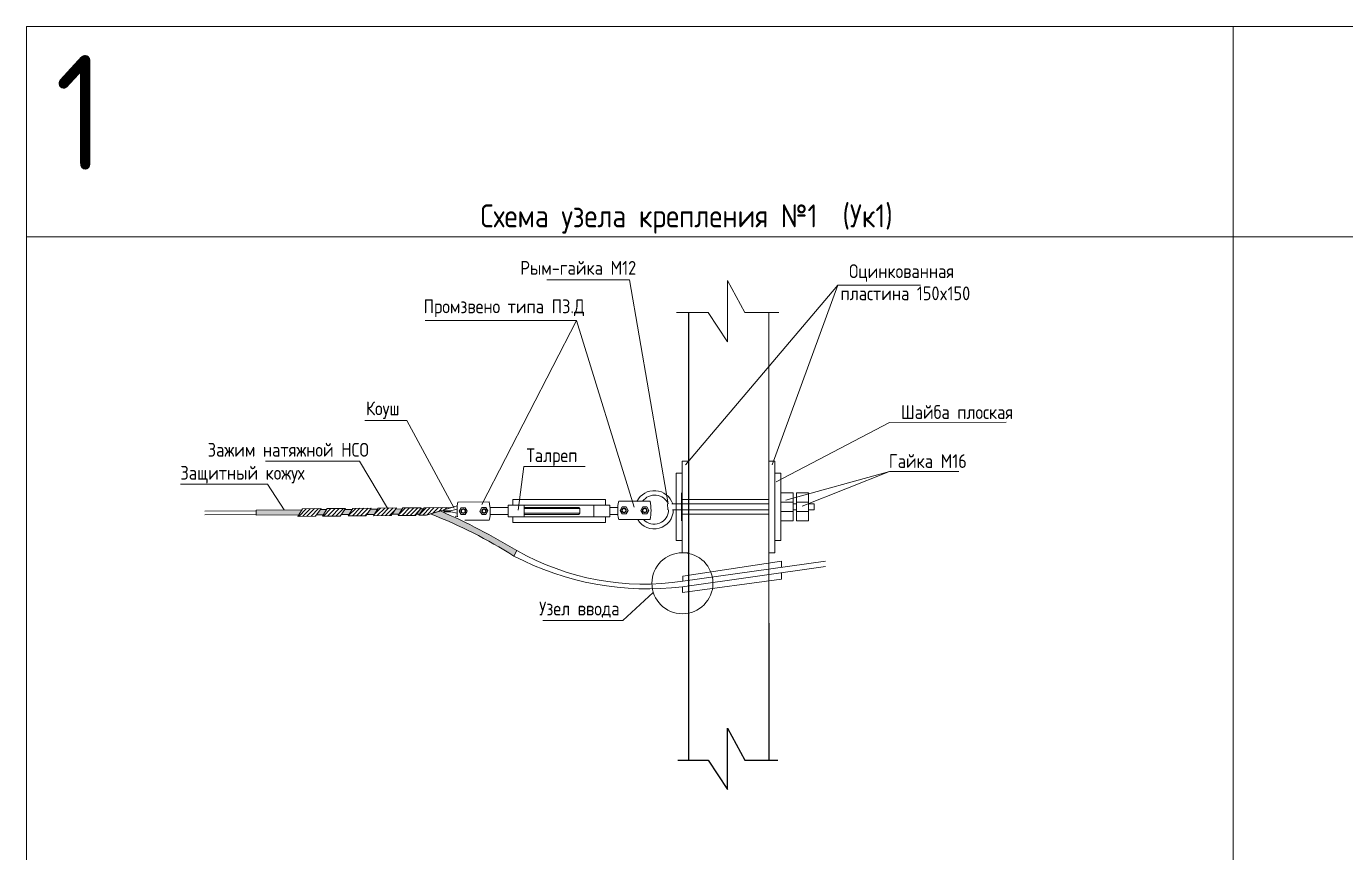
# Model space of a CAD drawing. Header units: millimetres. Extents: x -2983 to 1969, y -817 to 3427.
# Drawn here: x -2387.2 to -2157.6, y 2811.1 to 2955 of the extents above; entities that cross this region are included whole.
import ezdxf
from ezdxf.enums import TextEntityAlignment as Align

# ---------------------------------------------------------------- set-up
doc = ezdxf.new("R2010")
doc.units = ezdxf.units.MM
doc.layers.add('ВЭ', color=1, linetype='Continuous')
doc.styles.add('мой', font='GOST_Common.ttf', dxfattribs={"width": 0.9, "height": 3})
pattern_1 = [(45.43067765710001, (-2625.920539990133, 2833.281867859416), (-0.3619001626589191, 0.3565000312306409), [])]

# ---------------------------------------------------------------- blocks, each defined once
blk = doc.blocks.new('*T5')
at = {"layer": 'Defpoints', "color": 8, "linetype": 'ByBlock', "lineweight": 0, "transparency": 16777216}
for p, q in [((0, 0), (4356, 0)), ((0, 0), (0, -36.66666666666652)), ((242, 0), (242, -36.66666666666652)), ((484, 0), (484, -36.66666666666652)), ((726, 0), (726, -36.66666666666652)), ((968, 0), (968, -36.66666666666652)), ((1210, 0), (1210, -36.66666666666652)), ((1452, 0), (1452, -36.66666666666652)), ((1694, 0), (1694, -36.66666666666652)), ((1936, 0), (1936, -36.66666666666652)), ((2178, 0), (2178, -36.66666666666652)), ((2420, 0), (2420, -36.66666666666652)), ((2662, 0), (2662, -36.66666666666652)), ((2904, 0), (2904, -36.66666666666652)), ((3146, 0), (3146, -36.66666666666652)), ((3388, 0), (3388, -36.66666666666652)), ((3630, 0), (3630, -36.66666666666652)), ((3872, 0), (3872, -36.66666666666652)), ((4114, 0), (4114, -36.66666666666652)), ((4356, 0), (4356, -36.66666666666652)), ((0, -36.66666666666652), (4356, -36.66666666666652))]:
    blk.add_line(p, q, dxfattribs=at)
at = {"layer": 'Defpoints', "color": 5, "linetype": 'Continuous', "lineweight": 0, "transparency": 16777216, "char_height": 20, "width": 232, "attachment_point": 1, "style": 'мой'}
for s, insert in [('1', (5, -5)), ('2', (247, -5)), ('3', (489, -5)), ('4', (731, -5)), ('5', (973, -5)), ('6', (1215, -5)), ('7', (1457, -5)), ('8', (1699, -5)), ('9', (1941, -5)), ('10', (2183, -5)), ('11', (2425, -5)), ('12', (2667, -5)), ('13', (2909, -5)), ('14', (3151, -5)), ('15', (3393, -5)), ('16', (3635, -5)), ('17', (3877, -5)), ('18', (4119, -5))]:
    blk.add_mtext(s, dxfattribs=dict(at, insert=insert))
blk = doc.blocks.new('*U3')
at = {"layer": 'ВЭ', "color": 250, "linetype": 'ByBlock', "lineweight": 18}
blk.add_lwpolyline([(-105, -148.5), (105, -148.5), (105, 148.5), (-105, 148.5), (-105, -148.5)], dxfattribs=at)
blk = doc.blocks.new('*U4')
at = {"layer": 'Defpoints', "color": 0, "linetype": 'ByBlock', "lineweight": -2, "transparency": 16777216}
blk.add_blockref('*U3', (0, 0), dxfattribs=at)

msp = doc.modelspace()

# ---------------------------------------------------------------- hatches: boundary and pattern name
at = {"lineweight": 18}
h = msp.add_hatch(color=0, dxfattribs=at)
h.paths.add_polyline_path([(-2347.173752156048, 2869.852283346425), (-2339.771966374923, 2869.90792171674), (-2339.208116593756, 2870.82535372946), (-2347.180616139354, 2870.76542536958)])
h.paths.add_polyline_path([(-2331.030311749953, 2869.97363172667), (-2330.466461968786, 2870.891063739391), (-2331.752102731974, 2870.881399726004), (-2332.417412737934, 2869.963205048472)])
h.paths.add_polyline_path([(-2326.621550877593, 2870.006771873832), (-2326.057701096426, 2870.924203886553), (-2327.280565112749, 2870.915011758734), (-2327.94587511871, 2869.996817081203)])
h.paths.add_polyline_path([(-2335.501849369179, 2869.940019693941), (-2334.937999588008, 2870.857451706661), (-2336.022219737721, 2870.849301748802), (-2336.687529743682, 2869.931107071272)])
h.paths.add_polyline_path([(-2322.361646154292, 2870.038793086484), (-2321.797796373125, 2870.956225099203), (-2322.873928598423, 2870.948135937341), (-2323.539238604382, 2870.029941259808)])
h.paths.add_polyline_path([(-2318.744562687709, 2870.065982285863), (-2318.105992906359, 2870.983975960211), (-2318.61449294426, 2870.980153624053), (-2319.279802950221, 2870.061958946522)])
h = msp.add_hatch(dxfattribs=at)
h.set_pattern_fill('ANSI31', color=0, scale=0.16, angle=0.4306776570999999, style=0)
h.set_pattern_definition(pattern_1)
h.paths.add_polyline_path([(-2339.91926665967, 2869.668251504522), (-2336.86133552777, 2869.691237620271), (-2335.900764571739, 2871.016922085131), (-2339.105183422536, 2870.992834838089)])
h = msp.add_hatch(dxfattribs=at)
h.set_pattern_fill('ANSI31', color=0, scale=0.16, angle=0.4306776570999999, style=0)
h.set_pattern_definition(pattern_1)
h.paths.add_polyline_path([(-2335.649149653924, 2869.700349481723), (-2332.591218522026, 2869.723335597472), (-2331.630647565991, 2871.049020062333), (-2334.835066416788, 2871.02493281529)])
h = msp.add_hatch(dxfattribs=at)
h.set_pattern_fill('ANSI31', color=0, scale=0.16, angle=0.4306776570999999, style=0)
h.set_pattern_definition(pattern_1)
h.paths.add_polyline_path([(-2331.177612034699, 2869.733961514453), (-2328.119680902795, 2869.756947630201), (-2327.159109946768, 2871.082632095062), (-2330.363528797563, 2871.058544848019)])
h = msp.add_hatch(dxfattribs=at)
h.set_pattern_fill('ANSI31', color=0, scale=0.16, angle=0.4306776570999999, style=0)
h.set_pattern_definition(pattern_1)
h.paths.add_polyline_path([(-2326.757045365395, 2869.786310707027), (-2323.699114233494, 2869.809296822776), (-2322.738543277464, 2871.134981287637), (-2325.942962128258, 2871.110894040594)])
h = msp.add_hatch(dxfattribs=at)
h.set_pattern_fill('ANSI31', color=0, scale=0.16, angle=0.4306776570999999, style=0)
h.set_pattern_definition(pattern_1)
h.paths.add_polyline_path([(-2322.494533861629, 2869.822573375347), (-2319.436602729726, 2869.845559491096), (-2318.476031773698, 2871.171243955957), (-2321.680450624492, 2871.147156708914)])
h = msp.add_hatch(dxfattribs=at)
h.set_pattern_fill('ANSI31', color=0, scale=0.16, angle=0.4306776570999999, style=0)
h.set_pattern_definition(pattern_1)
h.paths.add_polyline_path([(-2318.744562687709, 2870.065982285863), (-2316.832664578786, 2870.080353803513), (-2313.791157751846, 2871.016410078579), (-2318.105992906359, 2870.983975960211)])
h.paths.add_polyline_path([(-2313.791157751846, 2871.016410078579), (-2313.158173741736, 2871.211217681651), (-2317.973096784819, 2871.175024460282), (-2318.105992906359, 2870.983975960211)])
h.paths.add_polyline_path([(-2318.895060350482, 2869.849630202724), (-2317.549484701061, 2869.859744739738), (-2316.832664578786, 2870.080353803513), (-2318.744562687709, 2870.065982285863)])
h = msp.add_hatch(color=0, dxfattribs=at)
edge = h.paths.add_edge_path()
edge.add_arc((-2347.102676811328, 2792.116782468163), 83.6336780006746, 57.637195753171284, 68.78087947801038, ccw=False)
edge.add_line((-2302.335362564951, 2862.760109620035), (-2301.81158779157, 2863.705267079334))
edge.add_arc((-2359.789052190285, 2768.1262753421), 111.7887742110567, 58.75932939142134, 66.45140966708955)
edge.add_line((-2315.126457879356, 2870.605457174451), (-2316.832664578784, 2870.080353803512))

# ---------------------------------------------------------------- linework, layer by layer
at = {"color": 0, "lineweight": 18}
for p, q in [((-2296.603374517897, 2910.841407663056), (-2282.221784397083, 2910.841407663056)), ((-2275.466858799282, 2871.830905833814), (-2282.221784397083, 2910.841407663056)), ((-2265.141755522691, 2900.072024819167), (-2265.141755522691, 2910.722194331572)), ((-2265.141755522691, 2910.722194331572), (-2262.158066569205, 2905.184105980716)), ((-2245.977597341222, 2909.942044805403), (-2231.596007220407, 2909.942044805403)), ((-2274.053013223651, 2905.184105980716), (-2268.55168674469, 2905.184105980716)), ((-2268.55168674469, 2905.184105980716), (-2265.141755522691, 2900.072024819167)), ((-2262.158066569205, 2905.184105980716), (-2256.229211833848, 2905.184105980716)), ((-2257.999565111277, 2905.184105980716), (-2257.999565111277, 2893.945901277315)), ((-2317.793839650389, 2903.746130756177), (-2291.423058130618, 2903.746130756177)), ((-2291.423058130618, 2903.746130756177), (-2307.896649877566, 2871.761316796813)), ((-2291.423058130618, 2903.746130756177), (-2281.428607867183, 2871.243200004709)), ((-2257.999565111277, 2893.945901277315), (-2257.999565111277, 2851.072223562408)), ((-2328.24880569458, 2886.336134031947), (-2320.946615769286, 2886.336134031947)), ((-2320.946615769286, 2886.336134031947), (-2312.738830915863, 2871.073331884608)), ((-2256.688782931746, 2875.667625908628), (-2236.967560539972, 2886.025834035221)), ((-2236.967560539972, 2886.025834035221), (-2216.67724940737, 2886.081908398718)), ((-2345.5425237647, 2879.260934189509), (-2329.192668290678, 2879.260934189509)), ((-2329.192668290678, 2879.260934189509), (-2324.340752702861, 2871.122937664115)), ((-2301.579672188396, 2870.733533378399), (-2300.627361390718, 2878.324760219567)), ((-2300.627361390718, 2878.324760219567), (-2289.927853323423, 2878.324760219567)), ((-2255.025420720449, 2872.477030431788), (-2236.967560539972, 2877.495115204056)), ((-2252.170739124533, 2871.44365890132), (-2236.967560539972, 2877.495115204056)), ((-2236.967560539972, 2877.495115204056), (-2224.903184129427, 2877.495115204056)), ((-2345.185749529344, 2875.256391099314), (-2342.330782235431, 2870.801881011864)), ((-2306.633574719079, 2872.209744701598), (-2312.073421035919, 2872.168854004031)), ((-2302.546062277417, 2872.610898616895), (-2286.423790942199, 2872.610898616895)), ((-2302.546062277417, 2871.610898616895), (-2302.546062277417, 2872.610898616895)), ((-2286.423790942199, 2872.610898616895), (-2286.423790942199, 2871.610898616895)), ((-2278.651309425642, 2872.307631656005), (-2284.091309425645, 2872.307631656005)), ((-2275.551679118184, 2870.81137902487), (-2275.602362105532, 2871.830905833814)), ((-2274.823963534818, 2871.830905833814), (-2273.168020465739, 2871.830905833814)), ((-2273.168020465739, 2873.749387228849), (-2273.168020465739, 2868.892870394064)), ((-2273.168020465739, 2871.830905833814), (-2273.168020465739, 2870.8113517891)), ((-2273.032517159489, 2872.612710127257), (-2257.999565111277, 2872.612710127257)), ((-2273.032517159489, 2871.830905833814), (-2257.999565111277, 2871.830905833814)), ((-2255.860235444303, 2873.749387228849), (-2255.860235444303, 2868.892870394064)), ((-2255.860235444303, 2873.749387228849), (-2253.763110422573, 2873.749387228849)), ((-2253.763110422573, 2872.130548283921), (-2255.860235444303, 2872.130548283921)), ((-2253.763110422573, 2873.749387228849), (-2253.763110422573, 2868.892870394064)), ((-2253.763110422573, 2871.830905833814), (-2253.141068816869, 2871.830905833814)), ((-2253.141068816869, 2873.749387228849), (-2251.043943795139, 2873.749387228849)), ((-2253.141068816869, 2873.749387228849), (-2253.141068816869, 2868.892870394064)), ((-2251.043943795139, 2872.130548283921), (-2253.141068816869, 2872.130548283921)), ((-2251.043943795139, 2873.749387228849), (-2251.043943795139, 2868.892870394064)), ((-2251.043943795139, 2871.830905833814), (-2250.059703151248, 2871.830905833814)), ((-2250.059703151248, 2871.830905833814), (-2250.059703151248, 2870.8113517891)), ((-2356.14285320725, 2870.54897524543), (-2347.179545792529, 2870.616351393825)), ((-2347.174735122229, 2869.976369474197), (-2356.138015267417, 2869.905365556172)), ((-2347.180616139354, 2870.76542536958), (-2339.208116593756, 2870.82535372946)), ((-2347.173752156048, 2869.852283346425), (-2347.180616139354, 2870.76542536958)), ((-2339.771966374923, 2869.90792171674), (-2347.173752156048, 2869.852283346425)), ((-2335.501849369179, 2869.940019693941), (-2336.687529743682, 2869.931107071272)), ((-2336.022219737721, 2870.849301748802), (-2334.937999588008, 2870.857451706661)), ((-2331.030311749953, 2869.97363172667), (-2332.417412737934, 2869.963205048472)), ((-2331.752102731974, 2870.881399726004), (-2330.466461968786, 2870.891063739391)), ((-2326.621550877593, 2870.006771873832), (-2327.94587511871, 2869.996817081203)), ((-2327.280565112749, 2870.915011758734), (-2326.057701096426, 2870.924203886553)), ((-2322.361646154292, 2870.038793086484), (-2323.539238604382, 2870.029941259808)), ((-2322.873928598423, 2870.948135937341), (-2321.797796373125, 2870.956225099203)), ((-2319.279802950221, 2870.061958946522), (-2318.744562687709, 2870.065982285863)), ((-2318.61449294426, 2870.980153624053), (-2318.105992906359, 2870.983975960211)), ((-2316.832664578786, 2870.080353803513), (-2315.126457879356, 2870.605457174451)), ((-2312.18197327109, 2871.515276543106), (-2314.520214043678, 2870.786980615684)), ((-2313.338353320205, 2870.639302711797), (-2314.495822272522, 2870.630602151135)), ((-2313.337150652627, 2870.479307231888), (-2314.485396215989, 2870.470676002379)), ((-2312.228964277801, 2870.93718729099), (-2313.338353320205, 2870.639302711797)), ((-2312.223408896945, 2870.198133670584), (-2313.337150652627, 2870.479307231888)), ((-2312.167836778834, 2869.621581140867), (-2312.529929707889, 2869.728736885445)), ((-2307.199631680971, 2871.2054614653), (-2307.346037706313, 2871.204360948087)), ((-2307.190611674156, 2870.005495365997), (-2307.337017699498, 2870.004394848785)), ((-2304.546062277417, 2871.210898616895), (-2306.476306552297, 2871.210898616895)), ((-2306.476306552297, 2871.210898616895), (-2306.476306552297, 2870.010898616895)), ((-2304.546062277417, 2870.010898616895), (-2306.476306552297, 2870.010898616895)), ((-2303.346062277418, 2871.210898616895), (-2306.146062277418, 2871.210898616895)), ((-2306.146062277418, 2870.010898616895), (-2303.346062277418, 2870.010898616895)), ((-2285.623790942198, 2871.610898616895), (-2303.346062277418, 2871.610898616895)), ((-2303.346062277418, 2869.610898616895), (-2303.346062277418, 2871.610898616895)), ((-2285.623790942198, 2869.610898616895), (-2303.346062277418, 2869.610898616895)), ((-2302.546062277417, 2868.610898616895), (-2302.546062277417, 2869.610898616895)), ((-2300.546062277417, 2871.610898616895), (-2300.546062277417, 2869.610898616895)), ((-2300.546062277417, 2871.210898616895), (-2291.045863701591, 2871.210898616895)), ((-2290.845863701592, 2871.010898616895), (-2300.546062277417, 2871.010898616895)), ((-2290.845863701592, 2870.210898616895), (-2300.546062277417, 2870.210898616895)), ((-2291.045863701591, 2870.010898616895), (-2300.546062277417, 2870.010898616895)), ((-2290.845863701592, 2871.010898616895), (-2291.045863701591, 2871.210898616895)), ((-2290.845863701592, 2870.210898616895), (-2291.045863701591, 2870.010898616895)), ((-2290.845863701592, 2871.010898616895), (-2290.845863701592, 2870.210898616895)), ((-2288.423790942199, 2871.610898616895), (-2288.423790942199, 2869.610898616895)), ((-2286.423790942199, 2869.610898616895), (-2286.423790942199, 2868.610898616895)), ((-2285.623790942198, 2871.610898616895), (-2285.623790942198, 2869.610898616895)), ((-2285.623790942198, 2871.210898616895), (-2284.242983549848, 2871.210898616895)), ((-2284.23260790504, 2870.010898616895), (-2285.623790942198, 2870.010898616895)), ((-2274.736035882412, 2870.8113517891), (-2273.168020465739, 2870.8113517891)), ((-2273.032517159489, 2870.8113517891), (-2257.999565111277, 2870.8113517891)), ((-2257.999565111277, 2870.029547495658), (-2273.032517159489, 2870.029547495658)), ((-2253.763110422573, 2870.511709338992), (-2255.860235444303, 2870.511709338992)), ((-2253.141068816869, 2870.810088269374), (-2253.763110422573, 2870.809833200056)), ((-2251.043943795139, 2870.511709338992), (-2253.141068816869, 2870.511709338992)), ((-2250.059703151248, 2870.8113517891), (-2251.043943795139, 2870.810948199393)), ((-2306.609521367565, 2869.009835103455), (-2310.890413308134, 2868.977656132311)), ((-2286.423790942199, 2868.610898616895), (-2302.546062277417, 2868.610898616895)), ((-2278.651309425642, 2869.107631656004), (-2284.091309425645, 2869.107631656004)), ((-2255.860235444303, 2868.892870394064), (-2253.763110422573, 2868.892870394064)), ((-2253.141068816869, 2868.892870394064), (-2251.043943795139, 2868.892870394064)), ((-2302.335362564951, 2862.760109620035), (-2301.81158779157, 2863.705267079334)), ((-2273.019702357418, 2857.415368107448), (-2248.107693936487, 2860.926270059284)), ((-2272.929350137259, 2858.397041017633), (-2248.130799058588, 2861.892621569892)), ((-2283.389324192343, 2851.51875669108), (-2278.077715452851, 2856.416738950897)), ((-2283.389324192343, 2851.51875669108), (-2297.293114538325, 2851.51875669108))]:
    msp.add_line(p, q, dxfattribs=at)
for p, q in [((-2271.962852325996, 2905.184105980716), (-2271.962852326, 2827.235378589191)), ((-2257.999565111277, 2851.072223562408), (-2257.999565111277, 2827.235378589191)), ((-2265.141755522691, 2822.12329742764), (-2265.141755522691, 2832.773466940047)), ((-2265.141755522691, 2832.773466940047), (-2262.158066569205, 2827.235378589191)), ((-2273.819332596435, 2827.235378589191), (-2268.55168674469, 2827.235378589191)), ((-2268.55168674469, 2827.235378589191), (-2265.141755522691, 2822.12329742764)), ((-2262.158066569205, 2827.235378589191), (-2256.42771473225, 2827.235378589191))]:
    msp.add_line(p, q)
for points in [[(-2257.380654279292, 2878.664866044346), (-2245.977597341222, 2909.942044805403), (-2272.497684742746, 2878.649930928714)], [(-2345.185749529344, 2875.256391099314), (-2360.357063133015, 2875.256391099314)], [(-2272.929350137259, 2858.397041017633), (-2272.963227212711, 2859.235056142502), (-2255.780921515634, 2861.888303520245), (-2255.779580786799, 2860.814456455616)], [(-2255.781047750395, 2859.844848102965), (-2255.76944172091, 2858.733813959963), (-2272.977981830114, 2856.383329998217), (-2273.019702357418, 2857.415368107448)]]:
    msp.add_lwpolyline(points, dxfattribs=at)
for points in [[(-2271.962852326, 2863.337607439158), (-2273.032517159489, 2863.337607439158), (-2273.032517159489, 2879.304650183757), (-2271.962852326, 2879.304650183757)], [(-2257.999565111277, 2863.337607439158), (-2256.929900277788, 2863.337607439158), (-2256.929900277788, 2879.304650183757), (-2257.999565111277, 2879.304650183757)], [(-2273.032517159489, 2865.466495035031), (-2274.102181992974, 2865.466495035031), (-2274.102181992974, 2877.175762587884), (-2273.032517159489, 2877.175762587884)], [(-2256.929900277788, 2865.466495035031), (-2255.860235444303, 2865.466495035031), (-2255.860235444303, 2877.175762587884), (-2256.929900277788, 2877.175762587884)], [(-2339.91926665967, 2869.668251504522), (-2336.86133552777, 2869.691237620271), (-2335.900764571739, 2871.016922085131), (-2339.105183422536, 2870.992834838089)], [(-2335.649149653924, 2869.700349481723), (-2332.591218522026, 2869.723335597472), (-2331.630647565991, 2871.049020062333), (-2334.835066416788, 2871.02493281529)], [(-2331.177612034699, 2869.733961514453), (-2328.119680902795, 2869.756947630201), (-2327.159109946768, 2871.082632095062), (-2330.363528797563, 2871.058544848019)], [(-2326.757045365395, 2869.786310707027), (-2323.699114233494, 2869.809296822776), (-2322.738543277464, 2871.134981287637), (-2325.942962128258, 2871.110894040594)], [(-2322.494533861629, 2869.822573375347), (-2319.436602729726, 2869.845559491096), (-2318.476031773698, 2871.171243955957), (-2321.680450624492, 2871.147156708914)], [(-2318.895060350482, 2869.849630202724), (-2317.549484701061, 2869.859744739738), (-2313.158173741736, 2871.211217681651), (-2317.973096784819, 2871.175024460282)], [(-2311.483310722517, 2869.973227642185), (-2311.834221101151, 2870.570606840156), (-2311.492330729332, 2871.173193741489), (-2310.79952997888, 2871.178401444852), (-2310.448619600247, 2870.581022246881), (-2310.790509972067, 2869.978435345548)], [(-2307.883412424606, 2870.000287662634), (-2308.234322803241, 2870.597666860604), (-2307.892432431421, 2871.200253761938), (-2307.199631680971, 2871.2054614653), (-2306.848721302338, 2870.60808226733), (-2307.190611674156, 2870.005495365997)], [(-2283.517719587157, 2870.107631656004), (-2283.864129748672, 2870.707631656005), (-2283.517719587157, 2871.307631656005), (-2282.824899264131, 2871.307631656005), (-2282.478489102617, 2870.707631656005), (-2282.824899264131, 2870.107631656004)], [(-2279.917719587156, 2870.107631656004), (-2280.264129748673, 2870.707631656005), (-2279.917719587156, 2871.307631656005), (-2279.224899264131, 2871.307631656005), (-2278.878489102619, 2870.707631656005), (-2279.224899264131, 2870.107631656004)]]:
    msp.add_lwpolyline(points, close=True, dxfattribs=at)
for centre, radius in [((-2311.141420350697, 2870.575814543519), 0.3999999999999998), ((-2311.141420350697, 2870.575814543519), 0.3199999999999998), ((-2307.541522052787, 2870.602874563967), 0.3999999999999998), ((-2307.541522052787, 2870.602874563967), 0.3199999999999998), ((-2283.171309425645, 2870.707631656005), 0.4), ((-2283.171309425645, 2870.707631656005), 0.3200000000000001), ((-2279.571309425643, 2870.707631656005), 0.4), ((-2279.571309425643, 2870.707631656005), 0.3200000000000001), ((-2273.010989814433, 2858.022547195994), 5.315103838593994)]:
    msp.add_circle(centre, radius, dxfattribs=at)
for centre, radius, start, end in [((-2277.897931501808, 2870.768659996159), 3.380691064467084, 18.31310914281806, 153.427333683811), ((-2304.791182475616, 2870.623548549464), 7.444391674079583, 168.0194391279577, 188.1053264838012), ((-2313.891759927872, 2870.555140558023), 7.444391674079437, 348.0194391279577, 12.84191618634449), ((-2276.820892147585, 2870.707631656006), 7.44439167407963, 167.5887614707704, 192.4112385292296), ((-2277.841195111163, 2870.754140476725), 2.60708583597771, 24.39436882319047, 143.4251327160456), ((-2285.921726703706, 2870.707631656006), 7.444391674079441, 347.5887614707704, 12.41123852922965), ((-2347.102676811606, 2792.116782467657), 83.63367800124901, 57.63719575313002, 68.78087947799925), ((-2359.78905218931, 2768.126275344047), 111.7887742088811, 58.75932939131589, 66.45140966714453), ((-2314.49642360631, 2870.710599891087), 0.07999999999999996, 107.3003356424177, 270.4306776570157), ((-2314.478759849761, 2870.378175028035), 0.09273872767712416, 94.10358277416259, 137.4275522194598), ((-2277.931860576158, 2870.8113517891), 3.331328, 210.7587091244336, 0), ((-2277.931914173703, 2870.81137902487), 2.515738361772365, 222.6279924293175, 0), ((-2279.092648822363, 2907.175428901547), 50.12927616671234, 242.3767581411672, 276.9582290281934), ((-2279.750414315899, 2902.512129285646), 44.63930923999452, 240.3823585288266, 278.7894565169574)]:
    msp.add_arc(centre, radius, start, end, dxfattribs=at)
for p in [(-2273.168020465739, 2872.130548283921), (-2273.168020465739, 2870.511709338992)]:
    msp.add_point(p, dxfattribs=at)

# ---------------------------------------------------------------- block references
msp.add_blockref('*T5', (-2387.166710862501, 2954.991935042586))
at = {"layer": 'Defpoints'}
msp.add_blockref('*U4', (-2282.166710862501, 2806.491935042586), dxfattribs=at)

# ---------------------------------------------------------------- texts
at = {"color": 0, "lineweight": 18, "style": 'мой', "width": 0.9}
for s, p in [('Рым-гайка М12', (-2291.141174888333, 2912.943484102707)), ('Оцинкованная ', (-2234.213617950063, 2912.044121245053)), ('пластина 150x150', (-2234.213617950063, 2908.500914413287)), ('Шайба плоская', (-2225.215135351908, 2887.836067592836)), ('Талреп', (-2295.726305021475, 2879.985517946678)), ('Гайка М16', (-2230.310499766842, 2879.30534876167))]:
    msp.add_text(s, height=2.4, dxfattribs=at).set_placement(p, align=Align.MIDDLE)
for s, p in [('Промзвено типа ПЗ.Д', (-2318.05196447705, 2905.034320582191)), ('Коуш', (-2328.077546677339, 2887.276823938123)), ('Зажим натяжной НСО', (-2355.610779486524, 2880.060934189508)), ('Защитный кожух', (-2360.357063133015, 2876.056391099313)), ('Узел ввода', (-2297.943218304375, 2852.410090620042))]:
    msp.add_text(s, height=2.4, dxfattribs=at).set_placement(p)
at = {"color": 7, "linetype": 'Continuous', "lineweight": 15, "insert": (-2308.166710862502, 2923.991935042586), "char_height": 4, "width": 71.99999999999926, "attachment_point": 1, "style": 'мой'}
msp.add_mtext('Схема узела крепления №1  (Ук1)', dxfattribs=at)

doc.saveas('drawing.dxf')
